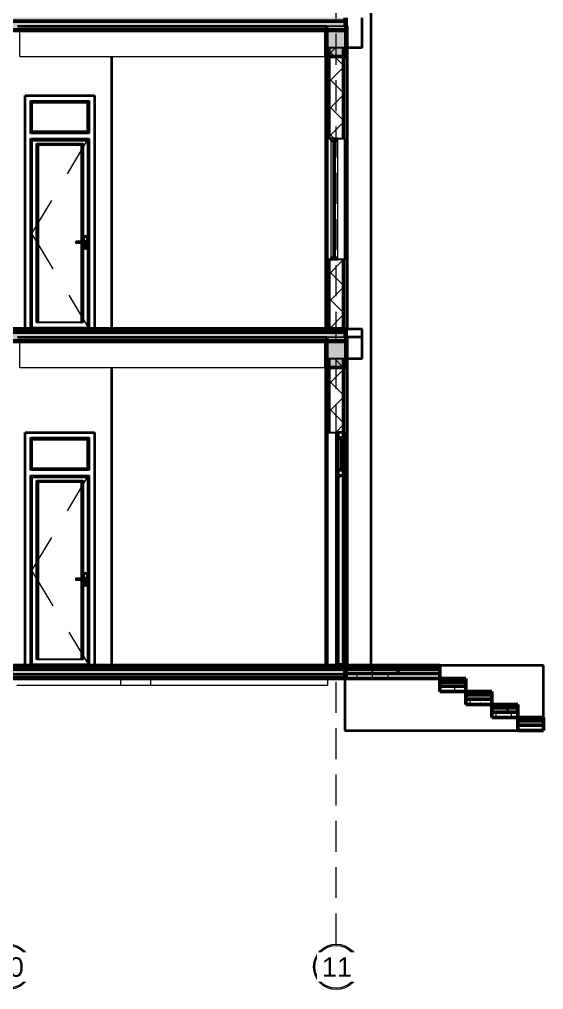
# Model space of a CAD drawing. Header units: millimetres. Extents: x -31177 to 39550, y -3751 to 20306.
# Drawn here: x 33481 to 39550, y -3751 to 7480 of the extents above; entities that cross this region are included whole.
import ezdxf

# ---------------------------------------------------------------- set-up
doc = ezdxf.new("R2010")
doc.units = ezdxf.units.MM
doc.linetypes.add('Centre', pattern=[2381.25, 476.25, -357.1875, 1190.625, -357.1875])
doc.linetypes.add('Hidden', pattern=[535.78125, 357.1875, -178.59375])
for name, color, linetype, lineweight in [('A-DOOR', 31, 'Continuous', 25), ('A-FLOR', 192, 'Continuous', 18), ('A-FLOR-MCUT', 51, 'Continuous', 50), ('A-FLOR-PATT', 8, 'Continuous', 50), ('A-GLAZ', 151, 'Continuous', 25), ('A-WALL', 113, 'Continuous', 35), ('A-WALL-PATT', 111, 'Continuous', 25), ('S-BEAM', 12, 'Continuous', 18), ('S-COLS', 52, 'Continuous', 35), ('S-FNDN', 32, 'Continuous', 18), ('S-GRID', 1, 'Continuous', 9), ('S-GRID-IDEN', 1, 'Continuous', 9)]:
    doc.layers.add(name, color=color, linetype=linetype, lineweight=lineweight)
doc.styles.add('Arial_1', font='arial.ttf', dxfattribs={"height": 225})
pattern_1 = [(0, (4470.77, 5345.385), (304.8, 76.2), [25.146, -203.454, 25.146, -203.454, -1219.2]), (0, (4470.77, 5345.385), (304.8, 76.2), [-457.2, 25.146, -432.054, 25.146, -203.454, -533.4]), (0, (4470.77, 5345.385), (304.8, 76.2), [-1143, 25.146, -127.254, 25.146, -355.854]), (120, (4585.07, 5383.485), (-218.39114, 225.86454), [25.146, -203.454, 25.146, -203.454, -1219.2]), (120, (4585.07, 5383.485), (-218.39114, 225.86454), [-457.2, 25.146, -432.054, 25.146, -203.454, -533.4]), (120, (4585.07, 5383.485), (-218.39114, 225.86454), [-1143, 25.146, -127.254, 25.146, -355.854]), (240, (4623.17, 5535.885), (-86.40886, -302.06454), [25.146, -203.454, 25.146, -203.454, -1219.2]), (240, (4623.17, 5535.885), (-86.40886, -302.06454), [-457.2, 25.146, -432.054, 25.146, -203.454, -533.4]), (240, (4623.17, 5535.885), (-86.40886, -302.06454), [-1143, 25.146, -127.254, 25.146, -355.854])]
pattern_2 = [(45, (4470.77, 5345.39), (-159.099, 159.099), []), (135, (4470.77, 5345.39), (-159.099, -159.099), [])]
pattern_3 = [(0, (4470.77, 5345.4), (476.25, 476.25), [476.25, -476.25]), (0, (4470.77, 5524), (476.25, 476.25), [476.25, -476.25]), (0, (4470.77, 5702.57), (476.25, 476.25), [476.25, -476.25]), (90, (4530.3, 5762.1), (-476.25, 476.25), [476.25, -476.25]), (90, (4708.9, 5762.1), (-476.25, 476.25), [476.25, -476.25]), (90, (4887.5, 5762.1), (-476.25, 476.25), [476.25, -476.25])]
pattern_4 = [(50, (4470.77, 5345.4), (546.5526, -47.8174), [57.15, -628.65]), (355, (4470.77, 5345.4), (-105.728, 573.17), [45.72, -502.92]), (100.451, (4516.3, 5341.4), (440.8275, 525.35), [48.57, -534.27]), (46.184, (4470.8, 5497.8), (813.237, -126.128), [85.725, -942.975]), (96.636, (4538.5, 5487.3), (712.207, 742.283), [72.855, -801.405]), (351.184, (4470.8, 5497.8), (712.215, 742.276), [68.58, -754.38]), (21, (4546.97, 5459.7), (454.8433, -306.796), [57.15, -628.65]), (326, (4546.97, 5459.7), (185.406, 552.564), [45.72, -502.92]), (71.451, (4584.87, 5434.1), (640.251, 245.764), [48.57, -534.27]), (37.5, (4470.77, 5345.39), (9.2664, 253.665), [25.146, -471.678, 25.146, -485.394, -504.825]), (37.5, (4470.77, 5345.39), (9.2664, 253.665), [-1007.364, 25.146, -479.679]), (7.5, (4470.77, 5345.39), (200.4594, 300.5414), [25.146, -265.938, 25.146, -460.248, -192.405]), (7.5, (4470.77, 5345.39), (200.4594, 300.5414), [-776.478, 25.146, -167.259]), (327.5, (4300.84, 5345.39), (406.7728, -17.1864), [25.146, -165.354, 25.146, -569.214, -788.67]), (327.5, (4300.84, 5345.39), (406.7728, -17.1864), [-784.86, 25.146, -763.524]), (317.5, (4224.64, 5345.4), (444.388, 76.2803), [25.146, -222.504, 25.146, -369.57, -560.07]), (317.5, (4224.64, 5345.4), (444.388, 76.2803), [-642.366, 25.146, -534.924])]

# ---------------------------------------------------------------- blocks, each defined once
blk = doc.blocks.new('CỬA 1 CÁNH EROWINDOW_có ô chết_ - D5_800x2200-2361260-MẶT CẮT 2-2')
at = {"layer": 'A-DOOR'}
for p, q in [((33611, 2639), (34289, 2639)), ((33611, 2639), (33631, 2619)), ((33611, 2261), (33611, 2639)), ((33611, 2639), (34289, 2639)), ((33611, 2261), (33611, 2639)), ((33631, 2281), (33631, 2619)), ((33631, 2619), (34269, 2619)), ((34269, 2619), (34289, 2639)), ((34269, 2281), (34269, 2619)), ((34289, 2639), (34289, 2261)), ((34289, 2639), (34289, 2261)), ((33611, 2261), (33631, 2281)), ((34289, 2261), (33611, 2261)), ((34289, 2261), (33611, 2261)), ((34269, 2281), (33631, 2281)), ((34289, 2261), (34269, 2281)), ((33611, 2200), (34289, 2200)), ((33611, 2200), (33631, 2180)), ((33611, 0), (33611, 2200)), ((33611, 2200), (34289, 2200)), ((33611, 0), (33611, 2200)), ((33631, 2180), (34269, 2180)), ((33631, 0), (33631, 2180)), ((33679, 2144), (34221, 2144)), ((33679, 2144), (33699, 2124)), ((33679, 71), (33679, 2144)), ((33679, 2144), (34221, 2144)), ((33679, 71), (33679, 2144)), ((34221, 2144), (34201, 2124)), ((34221, 2144), (34221, 1013)), ((34221, 2144), (34221, 1013)), ((34289, 2200), (34269, 2180)), ((34269, 2180), (34269, 0)), ((34289, 2200), (34289, 0)), ((34289, 2200), (34289, 0)), ((34201, 2124), (33699, 2124)), ((33699, 2124), (33699, 71)), ((34201, 1008), (34201, 2124)), ((34221, 1013), (34211, 1008)), ((34247, 1013), (34221, 1013)), ((34227, 1055), (34227, 1013)), ((34267, 945), (34267, 1055)), ((34211, 1008), (34141, 1008)), ((34212, 1004), (34141, 1004)), ((34141, 996), (34212, 996)), ((34141, 992), (34211, 992)), ((34201, 71), (34201, 992)), ((34211, 992), (34221, 987)), ((34222, 1009), (34212, 1004)), ((34212, 996), (34222, 991)), ((34221, 987), (34247, 987)), ((34221, 987), (34221, 71)), ((34221, 987), (34221, 71)), ((34247, 1009), (34222, 1009)), ((34222, 991), (34247, 991)), ((34227, 987), (34227, 945)), ((34243, 960), (34243, 971)), ((34244, 953), (34244, 958)), ((34244, 958), (34244, 953)), ((34245, 973), (34249, 973)), ((34250, 958), (34250, 953)), ((34250, 953), (34250, 958)), ((34251, 971), (34251, 960)), ((33631, 15), (34269, 15)), ((34221, 71), (33679, 71))]:
    blk.add_line(p, q, dxfattribs=at)
at = {"layer": 'A-DOOR', "linetype": 'Centre', "lineweight": 18}
for p, q in [((34277, 2200), (33623, 1100)), ((33623, 1100), (34277, 15))]:
    blk.add_line(p, q, dxfattribs=at)
at = {"layer": 'A-DOOR', "flags": 128}
for points in [[(34247, 987), (34248, 987), (34248, 987), (34249, 987), (34249, 987), (34250, 987), (34250, 987), (34251, 988), (34251, 988), (34252, 988), (34252, 988), (34253, 988), (34253, 988), (34253, 989), (34254, 989), (34254, 989), (34255, 990), (34255, 990), (34256, 990), (34256, 991), (34256, 991), (34257, 991), (34257, 992), (34257, 992), (34258, 993), (34258, 993), (34258, 993), (34258, 994), (34259, 994), (34259, 995), (34259, 995), (34259, 996), (34259, 996), (34260, 997), (34260, 997), (34260, 998), (34260, 998), (34260, 999), (34260, 999), (34260, 1000), (34260, 1000), (34260, 1001), (34260, 1001), (34260, 1002), (34260, 1002), (34260, 1003), (34260, 1003), (34259, 1004), (34259, 1004), (34259, 1005), (34259, 1005), (34259, 1006), (34258, 1006), (34258, 1007), (34258, 1007), (34258, 1008), (34257, 1008), (34257, 1008), (34257, 1009), (34256, 1009), (34256, 1010), (34255, 1010), (34255, 1010), (34255, 1011), (34254, 1011), (34254, 1011), (34253, 1011), (34253, 1012), (34252, 1012), (34252, 1012), (34251, 1012), (34251, 1012), (34250, 1013), (34250, 1013), (34249, 1013), (34249, 1013), (34248, 1013), (34248, 1013), (34247, 1013), (34247, 1013)], [(34141, 1008), (34141, 1008), (34140, 1008), (34140, 1008), (34140, 1008), (34139, 1008), (34139, 1008), (34139, 1008), (34138, 1008), (34138, 1007), (34138, 1007), (34138, 1007), (34137, 1007), (34137, 1007), (34137, 1007), (34136, 1007), (34136, 1006), (34136, 1006), (34136, 1006), (34135, 1006), (34135, 1006), (34135, 1005), (34135, 1005), (34135, 1005), (34134, 1005), (34134, 1004), (34134, 1004), (34134, 1004), (34134, 1003), (34134, 1003), (34134, 1003), (34133, 1003), (34133, 1002), (34133, 1002), (34133, 1002), (34133, 1001), (34133, 1001), (34133, 1001), (34133, 1000), (34133, 1000), (34133, 1000), (34133, 999), (34133, 999), (34133, 999), (34133, 998), (34133, 998), (34133, 998), (34133, 998), (34133, 997), (34134, 997), (34134, 997), (34134, 996), (34134, 996), (34134, 996), (34134, 996), (34135, 995), (34135, 995), (34135, 995), (34135, 995), (34135, 994), (34136, 994), (34136, 994), (34136, 994), (34136, 993), (34137, 993), (34137, 993), (34137, 993), (34137, 993), (34138, 993), (34138, 993), (34138, 992), (34139, 992), (34139, 992), (34139, 992), (34140, 992), (34140, 992), (34140, 992), (34141, 992), (34141, 992), (34141, 992)]]:
    blk.add_lwpolyline(points, dxfattribs=at)
at = {"layer": 'A-DOOR'}
for centre, radius, start, end in [((34247, 1055), 20, 0, 180), ((34247, 1000), 15, 0, 120.3216), ((34247, 1000), 15, 105, 110.0431), ((34247, 1063), 3, 360, 180), ((34247, 1063), 3, 180, 0), ((34247, 1000), 15, 90, 95.2302), ((34247, 1000), 15, 75.2401, 80.3895), ((34247, 1000), 15, 60, 65.5028), ((34247, 1000), 15, 45, 50.5307), ((34141, 1000), 3.66, 90, 270), ((34247, 945), 20, 180, 360), ((34247, 1000), 15, 239.6784, 0), ((34247, 1000), 15, 249.9569, 255), ((34245, 971), 2.04, 90, 180), ((34244, 960), 1.99, 180, 268.9596), ((34244, 960), 1.99, 224.4798, 268.9596), ((34247, 1000), 3.02, 0, 180), ((34247, 1000), 3.02, 135, 150), ((34247, 1000), 3.02, 180, 0), ((34247, 1000), 3.02, 210, 225), ((34247, 953), 2.5, 180, 0), ((34247, 938), 3, 0, 180), ((34247, 938), 3, 180, 0), ((34247, 1000), 15, 264.7698, 270), ((34247, 1000), 8.66, 270, 90), ((34249, 971), 2.04, 0, 90), ((34247, 1000), 15, 279.6105, 284.7599), ((34250, 960), 1.99, 271.0404, 0), ((34250, 960), 1.99, 271.0404, 315.5202), ((34247, 1000), 15, 294.4972, 300), ((34247, 1000), 15, 309.4693, 315)]:
    blk.add_arc(centre, radius, start, end, dxfattribs=at)
for points in [[(34222, 1009), (34222, 1009), (34222, 1010), (34222, 1011), (34221, 1013), (34221, 1013), (34221, 1013)], [(34212, 1004), (34212, 1004), (34212, 1005), (34212, 1006), (34211, 1008), (34211, 1008), (34211, 1008)], [(34212, 996), (34212, 996), (34212, 995), (34212, 994), (34211, 992), (34211, 992), (34211, 992)], [(34222, 991), (34222, 991), (34222, 990), (34222, 989), (34221, 987), (34221, 987), (34221, 987)]]:
    blk.add_open_spline(points, degree=3, knots=[0, 0, 0, 0, 0.166667, 0.333333, 0.666667, 1, 1, 1, 1], dxfattribs=at)
blk = doc.blocks.new('M_Concrete-Rectangular-Column - COT250X400-V4-MẶT CẮT 2-2')
at = {"layer": 'S-COLS'}
for p, q in [((37025, 3750), (37025, 0)), ((37265, 3800), (37275, 3800)), ((37275, 3800), (37275, 0))]:
    blk.add_line(p, q, dxfattribs=at)
blk = doc.blocks.new('CỬA 1 CÁNH EROWINDOW_có ô chết_ - D5_800x2200-V7-MẶT CẮT 2-2')
at = {"layer": 'A-DOOR'}
for p, q in [((33611, 6539), (34289, 6539)), ((33611, 6539), (33631, 6519)), ((33611, 6161), (33611, 6539)), ((33611, 6539), (34289, 6539)), ((33611, 6161), (33611, 6539)), ((33631, 6181), (33631, 6519)), ((33631, 6519), (34269, 6519)), ((34269, 6519), (34289, 6539)), ((34269, 6181), (34269, 6519)), ((34289, 6539), (34289, 6161)), ((34289, 6539), (34289, 6161)), ((33611, 6161), (33631, 6181)), ((34269, 6181), (33631, 6181)), ((34289, 6161), (34269, 6181)), ((34289, 6161), (33611, 6161)), ((34289, 6161), (33611, 6161)), ((33611, 6100), (34289, 6100)), ((33611, 6100), (33631, 6080)), ((33611, 3900), (33611, 6100)), ((33611, 6100), (34289, 6100)), ((33611, 3900), (33611, 6100)), ((33631, 6080), (34269, 6080)), ((33631, 3900), (33631, 6080)), ((34289, 6100), (34269, 6080)), ((34269, 6080), (34269, 3900)), ((34289, 6100), (34289, 3900)), ((34289, 6100), (34289, 3900)), ((33679, 6044), (34221, 6044)), ((33679, 6044), (33699, 6024)), ((33679, 3971), (33679, 6044)), ((33679, 6044), (34221, 6044)), ((33679, 3971), (33679, 6044)), ((34201, 6024), (33699, 6024)), ((33699, 6024), (33699, 3971)), ((34221, 6044), (34201, 6024)), ((34201, 4908), (34201, 6024)), ((34221, 6044), (34221, 4913)), ((34221, 6044), (34221, 4913)), ((34227, 4955), (34227, 4913)), ((34267, 4845), (34267, 4955)), ((34211, 4908), (34141, 4908)), ((34212, 4904), (34141, 4904)), ((34141, 4896), (34212, 4896)), ((34141, 4892), (34211, 4892)), ((34201, 3971), (34201, 4892)), ((34221, 4913), (34211, 4908)), ((34211, 4892), (34221, 4887)), ((34222, 4909), (34212, 4904)), ((34212, 4896), (34222, 4891)), ((34247, 4913), (34221, 4913)), ((34221, 4887), (34247, 4887)), ((34221, 4887), (34221, 3971)), ((34221, 4887), (34221, 3971)), ((34247, 4909), (34222, 4909)), ((34222, 4891), (34247, 4891)), ((34227, 4887), (34227, 4845)), ((34243, 4860), (34243, 4871)), ((34244, 4853), (34244, 4858)), ((34244, 4858), (34244, 4853)), ((34245, 4873), (34249, 4873)), ((34250, 4858), (34250, 4853)), ((34250, 4853), (34250, 4858)), ((34251, 4871), (34251, 4860)), ((34221, 3971), (33679, 3971)), ((33631, 3915), (34269, 3915))]:
    blk.add_line(p, q, dxfattribs=at)
at = {"layer": 'A-DOOR', "linetype": 'Centre', "lineweight": 18}
for p, q in [((34277, 6100), (33623, 5000)), ((33623, 5000), (34277, 3915))]:
    blk.add_line(p, q, dxfattribs=at)
at = {"layer": 'A-DOOR', "flags": 128}
for points in [[(34141, 4908), (34141, 4908), (34140, 4908), (34140, 4908), (34140, 4908), (34139, 4908), (34139, 4908), (34139, 4908), (34138, 4908), (34138, 4907), (34138, 4907), (34138, 4907), (34137, 4907), (34137, 4907), (34137, 4907), (34136, 4907), (34136, 4906), (34136, 4906), (34136, 4906), (34135, 4906), (34135, 4906), (34135, 4905), (34135, 4905), (34135, 4905), (34134, 4905), (34134, 4904), (34134, 4904), (34134, 4904), (34134, 4903), (34134, 4903), (34134, 4903), (34133, 4903), (34133, 4902), (34133, 4902), (34133, 4902), (34133, 4901), (34133, 4901), (34133, 4901), (34133, 4900), (34133, 4900), (34133, 4900), (34133, 4899), (34133, 4899), (34133, 4899), (34133, 4898), (34133, 4898), (34133, 4898), (34133, 4898), (34133, 4897), (34134, 4897), (34134, 4897), (34134, 4896), (34134, 4896), (34134, 4896), (34134, 4896), (34135, 4895), (34135, 4895), (34135, 4895), (34135, 4895), (34135, 4894), (34136, 4894), (34136, 4894), (34136, 4894), (34136, 4893), (34137, 4893), (34137, 4893), (34137, 4893), (34137, 4893), (34138, 4893), (34138, 4893), (34138, 4892), (34139, 4892), (34139, 4892), (34139, 4892), (34140, 4892), (34140, 4892), (34140, 4892), (34141, 4892), (34141, 4892), (34141, 4892)], [(34247, 4887), (34248, 4887), (34248, 4887), (34249, 4887), (34249, 4887), (34250, 4887), (34250, 4887), (34251, 4888), (34251, 4888), (34252, 4888), (34252, 4888), (34253, 4888), (34253, 4888), (34253, 4889), (34254, 4889), (34254, 4889), (34255, 4890), (34255, 4890), (34256, 4890), (34256, 4891), (34256, 4891), (34257, 4891), (34257, 4892), (34257, 4892), (34258, 4893), (34258, 4893), (34258, 4893), (34258, 4894), (34259, 4894), (34259, 4895), (34259, 4895), (34259, 4896), (34259, 4896), (34260, 4897), (34260, 4897), (34260, 4898), (34260, 4898), (34260, 4899), (34260, 4899), (34260, 4900), (34260, 4900), (34260, 4901), (34260, 4901), (34260, 4902), (34260, 4902), (34260, 4903), (34260, 4903), (34259, 4904), (34259, 4904), (34259, 4905), (34259, 4905), (34259, 4906), (34258, 4906), (34258, 4907), (34258, 4907), (34258, 4908), (34257, 4908), (34257, 4908), (34257, 4909), (34256, 4909), (34256, 4910), (34255, 4910), (34255, 4910), (34255, 4911), (34254, 4911), (34254, 4911), (34253, 4911), (34253, 4912), (34252, 4912), (34252, 4912), (34251, 4912), (34251, 4912), (34250, 4913), (34250, 4913), (34249, 4913), (34249, 4913), (34248, 4913), (34248, 4913), (34247, 4913), (34247, 4913)]]:
    blk.add_lwpolyline(points, dxfattribs=at)
at = {"layer": 'A-DOOR'}
for centre, radius, start, end in [((34247, 4955), 20, 0, 180), ((34247, 4963), 3, 0, 180), ((34247, 4963), 3, 180, 0), ((34141, 4900), 3.66, 90, 270), ((34247, 4845), 20, 180, 360), ((34247, 4900), 15, 0, 120.3216), ((34247, 4900), 15, 239.6784, 0), ((34247, 4900), 15, 105, 110.0431), ((34247, 4900), 15, 249.9569, 254.3336), ((34245, 4871), 2.04, 90, 180), ((34244, 4860), 1.99, 180, 268.9596), ((34244, 4860), 1.99, 224.4798, 268.9596), ((34247, 4900), 3.02, 0, 180), ((34247, 4900), 3.02, 135, 150), ((34247, 4900), 3.02, 180, 0), ((34247, 4900), 3.02, 210, 225), ((34247, 4853), 2.5, 180, 0), ((34247, 4838), 3, 0, 180), ((34247, 4838), 3, 180, 0), ((34247, 4900), 15, 90, 95.2302), ((34247, 4900), 15, 264.7698, 270), ((34247, 4900), 8.66, 270, 90), ((34249, 4871), 2.04, 0, 90), ((34247, 4900), 15, 75.2401, 80.3895), ((34247, 4900), 15, 279.6105, 284.7599), ((34250, 4860), 1.99, 271.0404, 0), ((34250, 4860), 1.99, 271.0404, 315.5202), ((34247, 4900), 15, 60, 65.5028), ((34247, 4900), 15, 294.4972, 300), ((34247, 4900), 15, 45, 50.5307), ((34247, 4900), 15, 309.4693, 315)]:
    blk.add_arc(centre, radius, start, end, dxfattribs=at)
for points in [[(34212, 4904), (34212, 4904), (34212, 4905), (34212, 4906), (34211, 4908), (34211, 4908), (34211, 4908)], [(34212, 4896), (34212, 4896), (34212, 4895), (34212, 4894), (34211, 4892), (34211, 4892), (34211, 4892)], [(34222, 4909), (34222, 4909), (34222, 4910), (34222, 4911), (34221, 4913), (34221, 4913), (34221, 4913)], [(34222, 4891), (34222, 4891), (34222, 4890), (34222, 4889), (34221, 4887), (34221, 4887), (34221, 4887)]]:
    blk.add_open_spline(points, degree=3, knots=[0, 0, 0, 0, 0.166667, 0.333333, 0.666667, 1, 1, 1, 1], dxfattribs=at)
blk = doc.blocks.new('M_Concrete-Rectangular-Column - COT250X350-V18-MẶT CẮT 2-2')
at = {"layer": 'S-COLS'}
for p, q in [((37025, 7350), (37025, 3900)), ((37265, 7400), (37275, 7400)), ((37275, 7400), (37275, 3900)), ((37275, 3900), (37265, 3900))]:
    blk.add_line(p, q, dxfattribs=at)
blk = doc.blocks.new('CỬA 2 CÁNH EROWINDOW_có ô chết_ - D2_1400x2200-2361183-MẶT CẮT 2-2')
at = {"layer": 'A-DOOR', "lineweight": 35}
for p, q in [((37172, 2700), (37172, 2639)), ((37230, 2700), (37172, 2700)), ((37230, 2639), (37230, 2700)), ((37198, 2639), (37172, 2639)), ((37172, 2639), (37198, 2619)), ((37172, 2639), (37230, 2639)), ((37198, 2619), (37198, 2639)), ((37210, 2639), (37198, 2639)), ((37198, 2639), (37198, 2261)), ((37230, 2639), (37210, 2639)), ((37210, 2639), (37210, 2619)), ((37210, 2261), (37210, 2639)), ((37210, 2619), (37220, 2619)), ((37220, 2619), (37230, 2629)), ((37230, 2629), (37230, 2639)), ((37198, 2281), (37172, 2261)), ((37172, 2261), (37198, 2261)), ((37172, 2261), (37172, 2200)), ((37230, 2261), (37172, 2261)), ((37198, 2261), (37198, 2281)), ((37198, 2261), (37210, 2261)), ((37220, 2281), (37210, 2281)), ((37210, 2281), (37210, 2261)), ((37210, 2261), (37230, 2261)), ((37230, 2271), (37220, 2281)), ((37230, 2261), (37230, 2271)), ((37230, 2200), (37230, 2261)), ((37230, 2200), (37172, 2200)), ((37172, 2200), (37172, 15)), ((37192, 2200), (37172, 2200)), ((37172, 2200), (37184, 2180)), ((37172, 2200), (37230, 2200)), ((37184, 2180), (37192, 2180)), ((37192, 2180), (37192, 2200)), ((37230, 15), (37230, 2200)), ((37172, 15), (37230, 15))]:
    blk.add_line(p, q, dxfattribs=at)
at = {"layer": 'A-DOOR'}
for p, q in [((37172, 2261), (37172, 2639)), ((37172, 2261), (37172, 2639)), ((37220, 2281), (37220, 2619)), ((37230, 2271), (37230, 2629)), ((37230, 2220), (37240, 2220)), ((37240, 2220), (37250, 2210)), ((37240, 15), (37240, 2220)), ((37250, 2210), (37250, 15)), ((37253, 2050), (37250, 2050)), ((37253, 2050), (37250, 2050)), ((37253, 2050), (37253, 2040)), ((37253, 2012), (37253, 2040)), ((37250, 2002), (37253, 2002)), ((37250, 2002), (37253, 2002)), ((37253, 2012), (37253, 2002)), ((37253, 1150), (37250, 1150)), ((37253, 1150), (37250, 1150)), ((37253, 1150), (37253, 1140)), ((37253, 1112), (37253, 1140)), ((37250, 1102), (37253, 1102)), ((37250, 1102), (37253, 1102)), ((37256, 1062), (37250, 1062)), ((37253, 1112), (37253, 1102)), ((37256, 1042), (37256, 1062)), ((37256, 1042), (37256, 932)), ((37169, 1008), (37169, 991)), ((37169, 992), (37169, 991)), ((37250, 912), (37256, 912)), ((37262, 1002), (37256, 1002)), ((37256, 972), (37262, 972)), ((37256, 912), (37256, 932)), ((37262, 987), (37262, 1002)), ((37262, 972), (37262, 987)), ((37273, 978), (37273, 995)), ((37273, 978), (37273, 979)), ((37253, 250), (37250, 250)), ((37253, 250), (37250, 250)), ((37253, 250), (37253, 240)), ((37253, 212), (37253, 240)), ((37250, 202), (37253, 202)), ((37250, 202), (37253, 202)), ((37253, 212), (37253, 202)), ((37172, 0), (37172, 15)), ((37172, 0), (37172, 15)), ((37184, 0), (37184, 15)), ((37192, 15), (37192, 0)), ((37240, 15), (37230, 15)), ((37230, 15), (37230, 0)), ((37250, 15), (37240, 15))]:
    blk.add_line(p, q, dxfattribs=at)
for points in [[(37170, 1011), (37171, 1012), (37171, 1012), (37172, 1012)], [(37169, 1009), (37169, 1009), (37169, 1009), (37170, 1010)], [(37170, 989), (37171, 988), (37171, 988), (37172, 988)], [(37262, 996), (37262, 996), (37262, 996), (37262, 997)], [(37263, 998), (37264, 998), (37265, 999), (37267, 1000), (37267, 1000)], [(37263, 976), (37264, 975), (37265, 974), (37267, 974), (37267, 974)], [(37267, 1000), (37268, 1000), (37270, 999), (37271, 998), (37272, 998)], [(37267, 974), (37268, 974), (37270, 974), (37271, 975), (37272, 976)], [(37272, 997), (37273, 996), (37273, 996), (37273, 996)]]:
    blk.add_open_spline(points, degree=3, dxfattribs=at)
blk = doc.blocks.new('CUA SO 2 CANH NHOM KINH O O THOANG - K4-2413349-MẶT CẮT 2-2')
at = {"layer": 'A-GLAZ'}
for p, q in [((37163, 6100), (37087, 6100)), ((37087, 6100), (37087, 6075)), ((37087, 6075), (37163, 6075)), ((37137.5, 6075), (37112.5, 6075)), ((37112.5, 6075), (37112.5, 4725)), ((37137.5, 4725), (37137.5, 6075)), ((37163, 6075), (37163, 6100)), ((37163, 4725), (37087, 4725)), ((37087, 4725), (37087, 4700)), ((37112.5, 4725), (37137.5, 4725)), ((37163, 4700), (37163, 4725)), ((37087, 4700), (37163, 4700))]:
    blk.add_line(p, q, dxfattribs=at)
at = {"layer": 'A-GLAZ', "lineweight": 18}
for p, q in [((37087, 6075), (37087, 4725)), ((37163, 6075), (37163, 4725))]:
    blk.add_line(p, q, dxfattribs=at)
blk = doc.blocks.new('Grid - TRUC  D1-102336-MẶT CẮT 2-2')
at = {"layer": 'S-GRID-IDEN'}
for radius in [263, 248]:
    blk.add_circle((550, -3488), radius, dxfattribs=at)

msp = doc.modelspace()

# ---------------------------------------------------------------- hatches: boundary and pattern name
at = {"layer": 'A-FLOR-PATT', "lineweight": 18}
h = msp.add_hatch(dxfattribs=at)
h.set_pattern_fill('FP_1', color=256, style=0, pattern_type=2)
h.set_pattern_definition(pattern_1)
h.paths.add_polyline_path([(37099.4, 7460), (37262.5, 7460), (37262.5, 7500), (-4038, 7500), (-4038, 7460), (36909.5, 7460)])
h = msp.add_hatch(dxfattribs=at)
h.set_pattern_fill('FP_4', color=256, style=0, pattern_type=2)
h.set_pattern_definition(pattern_4)
h.paths.add_polyline_path([(37099.4, 7360), (37262.5, 7360), (37262.5, 7460), (-4038, 7460), (-4038, 7360), (36909.5, 7360)])
h = msp.add_hatch(dxfattribs=at)
h.set_pattern_fill('FP_3', color=256, style=0, pattern_type=2)
h.set_pattern_definition(pattern_3)
h.paths.add_polyline_path([(37099.4, 7350), (37262.5, 7350), (37262.5, 7360), (-4038, 7360), (-4038, 7350), (36909.5, 7350)])
h = msp.add_hatch(dxfattribs=at)
h.set_pattern_fill('FP_1', color=256, style=0, pattern_type=2)
h.set_pattern_definition(pattern_1)
h.paths.add_polyline_path([(37099.4, 3860), (37262.5, 3860), (37262.5, 3900), (-4038, 3900), (-4038, 3860), (37004.4, 3860)])
h = msp.add_hatch(dxfattribs=at)
h.set_pattern_fill('FP_4', color=256, style=0, pattern_type=2)
h.set_pattern_definition(pattern_4)
h.paths.add_polyline_path([(37099.4, 3760), (37262.5, 3760), (37262.5, 3860), (-4038, 3860), (-4038, 3760), (36909.5, 3760)])
h = msp.add_hatch(dxfattribs=at)
h.set_pattern_fill('FP_3', color=256, style=0, pattern_type=2)
h.set_pattern_definition(pattern_3)
h.paths.add_polyline_path([(37099.4, 3750), (37262.5, 3750), (37262.5, 3760), (-4038, 3760), (-4038, 3750), (36909.5, 3750)])
h = msp.add_hatch(dxfattribs=at)
h.set_pattern_fill('FP_1', color=256, style=0, pattern_type=2)
h.set_pattern_definition(pattern_1)
h.paths.add_polyline_path([(37099.4, -40), (37262.5, -40), (37262.5, 0), (-4038, 0), (-4038, -40), (37004.4, -40)])
h = msp.add_hatch(dxfattribs=at)
h.set_pattern_fill('FP_4', color=256, style=0, pattern_type=2)
h.set_pattern_definition(pattern_4)
h.paths.add_polyline_path([(20198, -140), (37262.5, -140), (37262.5, -40), (-4038, -40), (-4038, -140), (17159.6, -140)])
h = msp.add_hatch(dxfattribs=at)
h.set_pattern_fill('FP_1', color=256, style=0, pattern_type=2)
h.set_pattern_definition(pattern_1)
h.paths.add_polyline_path([(37250, -40), (38350, -40), (38350, 0), (37250, 0)])
h = msp.add_hatch(dxfattribs=at)
h.set_pattern_fill('FP_4', color=256, style=0, pattern_type=2)
h.set_pattern_definition(pattern_4)
h.paths.add_polyline_path([(37250, -90), (38350, -90), (38350, -40), (37250, -40), (37250, -76.5)])
h = msp.add_hatch(dxfattribs=at)
h.set_pattern_fill('FP_3', color=256, style=0, pattern_type=2)
h.set_pattern_definition(pattern_3)
h.paths.add_polyline_path([(38350, -150), (38350, -90), (37250, -90), (37250, -150)])
h = msp.add_hatch(dxfattribs=at)
h.set_pattern_fill('FP_3', color=256, style=0, pattern_type=2)
h.set_pattern_definition(pattern_3)
h.paths.add_polyline_path([(36909.5, -150), (37262.5, -150), (37262.5, -140), (-4038, -140), (-4038, -150), (35390.2, -150)])
h = msp.add_hatch(dxfattribs=at)
h.set_pattern_fill('FP_1', color=256, style=0, pattern_type=2)
h.set_pattern_definition(pattern_1)
h.paths.add_polyline_path([(38350, -190), (38650, -190), (38650, -150), (38350, -150)])
h = msp.add_hatch(dxfattribs=at)
h.set_pattern_fill('FP_3', color=256, style=0, pattern_type=2)
h.set_pattern_definition(pattern_3)
h.paths.add_polyline_path([(38350, -300), (38650, -300), (38650, -240), (38350, -240)])
h = msp.add_hatch(dxfattribs=at)
h.set_pattern_fill('FP_1', color=256, style=0, pattern_type=2)
h.set_pattern_definition(pattern_1)
h.paths.add_polyline_path([(38950, -340), (38950, -300), (38650, -300), (38650, -340)])
h = msp.add_hatch(dxfattribs=at)
h.set_pattern_fill('FP_3', color=256, style=0, pattern_type=2)
h.set_pattern_definition(pattern_3)
h.paths.add_polyline_path([(38950, -450), (38950, -390), (38650, -390), (38650, -450)])
h = msp.add_hatch(dxfattribs=at)
h.set_pattern_fill('FP_1', color=256, style=0, pattern_type=2)
h.set_pattern_definition(pattern_1)
h.paths.add_polyline_path([(39250, -490), (39250, -450), (38950, -450), (38950, -490)])
h = msp.add_hatch(dxfattribs=at)
h.set_pattern_fill('FP_4', color=256, style=0, pattern_type=2)
h.set_pattern_definition(pattern_4)
h.paths.add_polyline_path([(39250, -540), (39250, -490), (38950, -490), (38950, -540)])
h = msp.add_hatch(dxfattribs=at)
h.set_pattern_fill('FP_3', color=256, style=0, pattern_type=2)
h.set_pattern_definition(pattern_3)
h.paths.add_polyline_path([(39250, -600), (39250, -540), (38950, -540), (38950, -600)])
at = {"layer": 'A-WALL-PATT', "lineweight": 18}
h = msp.add_hatch(dxfattribs=at)
h.set_pattern_fill('FP_1', color=256, style=0, pattern_type=2)
h.set_pattern_definition(pattern_1)
h.paths.add_polyline_path([(37065, 3900), (37065, 4700), (37050, 4700), (37050, 3900)])
h.paths.add_polyline_path([(37050, 6100), (37065, 6100), (37065, 7150), (37050, 7150), (37050, 6385.7)])
h = msp.add_hatch(dxfattribs=at)
h.set_pattern_fill('FP_2', color=256, style=0, pattern_type=2)
h.set_pattern_definition(pattern_2)
h.paths.add_polyline_path([(37235, 3900), (37235, 4700), (37065, 4700), (37065, 3900), (37099.4, 3900)])
h.paths.add_polyline_path([(37235, 6100), (37235, 7150), (37065, 7150), (37065, 6100), (37099.4, 6100)])
h = msp.add_hatch(dxfattribs=at)
h.set_pattern_fill('FP_1', color=256, style=0, pattern_type=2)
h.set_pattern_definition(pattern_1)
h.paths.add_polyline_path([(37250, 3900), (37250, 4700), (37235, 4700), (37235, 3900)])
h.paths.add_polyline_path([(37235, 6100), (37250, 6100), (37250, 7150), (37235, 7150), (37235, 6385.7)])
h = msp.add_hatch(dxfattribs=at)
h.set_pattern_fill('FP_1', color=256, style=0, pattern_type=2)
h.set_pattern_definition(pattern_1)
h.paths.add_polyline_path([(37065, 2700), (37065, 3550), (37050, 3550), (37050, 2700)])
h = msp.add_hatch(dxfattribs=at)
h.set_pattern_fill('FP_2', color=256, style=0, pattern_type=2)
h.set_pattern_definition(pattern_2)
h.paths.add_polyline_path([(37235, 2700), (37235, 3550), (37065, 3550), (37065, 2700)])
h = msp.add_hatch(dxfattribs=at)
h.set_pattern_fill('FP_1', color=256, style=0, pattern_type=2)
h.set_pattern_definition(pattern_1)
h.paths.add_polyline_path([(37250, 2700), (37250, 3550), (37235, 3550), (37235, 2700)])
at = {"layer": 'S-BEAM'}
for points in [[(37040, 7050), (37260, 7050), (37260, 7400), (37040, 7400), (37040, 7308.9)], [(37250, 3450), (37260, 3450), (37260, 3800), (37040, 3800), (37040, 3450)]]:
    msp.add_hatch(color=8, dxfattribs=at).paths.add_polyline_path(points)

# ---------------------------------------------------------------- linework, layer by layer
at = {"layer": 'A-FLOR', "lineweight": 50}
for p, q in [((37262.5, 7350), (37262.5, 7500)), ((-4038, 7350), (37262.5, 7350)), ((37262.5, 3900), (-4038, 3900)), ((37262.5, 3750), (37262.5, 3900)), ((-4038, 3750), (37262.5, 3750)), ((38350, 0), (-4038, 0)), ((37250, 0), (37250, -150)), ((37262.5, -150), (37262.5, 0)), ((38350, -300), (38350, 0)), ((-4038, -150), (38650, -150)), ((38650, -150), (38650, -450)), ((38350, -300), (38950, -300)), ((38950, -300), (38950, -600)), ((39250, -450), (38650, -450)), ((39250, -450), (39250, -750)), ((38950, -600), (39550, -600)), ((39550, -750), (39550, -600)), ((39250, -750), (39550, -750))]:
    msp.add_line(p, q, dxfattribs=at)
at = {"layer": 'A-FLOR'}
for p, q in [((37264.5, 7350), (37262.5, 7350)), ((37025, 7270), (37012.3, 7270)), ((37262.5, 3900), (37264.5, 3900)), ((37264.5, 3750), (37262.5, 3750)), ((37025, 3670), (37012.3, 3670)), ((34650, -150), (34650, -230)), ((35000, -150), (35000, -230)), ((37050, -150), (37050, -230)), ((37050, -230), (33450, -230))]:
    msp.add_line(p, q, dxfattribs=at)
at = {"layer": 'A-FLOR-MCUT'}
for p, q in [((37262.5, 7460), (-4038, 7460)), ((37262.5, 7360), (-4038, 7360)), ((37262.5, 3860), (-4038, 3860)), ((37262.5, 3760), (-4038, 3760)), ((38350, -40), (-4038, -40)), ((38350, -90), (37250, -90)), ((37262.5, -140), (-4038, -140)), ((38650, -190), (38350, -190)), ((38650, -240), (38350, -240)), ((38950, -340), (38650, -340)), ((38950, -390), (38650, -390)), ((39250, -490), (38950, -490)), ((39250, -540), (38950, -540)), ((39550, -640), (39250, -640)), ((39550, -690), (39250, -690))]:
    msp.add_line(p, q, dxfattribs=at)
at = {"layer": 'A-WALL'}
for p, q in [((37550, 16500), (37550, 0)), ((37450, 7150), (37450, 7500)), ((37040, 7150), (37012.3, 7150)), ((37450, 7150), (37260, 7150)), ((34546.5, 7050), (34546.5, 3900)), ((33550, 3900), (33550, 6600)), ((33550, 6600), (34350, 6600)), ((34350, 6600), (34350, 3900)), ((37050, 4700), (37050, 6100)), ((37250, 6100), (37250, 4700)), ((37264.5, 3900), (37450, 3900)), ((37450, 3550), (37450, 3900)), ((37450, 3800), (37275, 3800)), ((37040, 3550), (37012.3, 3550)), ((37450, 3550), (37260, 3550)), ((34550, 0), (34550, 3450)), ((33550, 0), (33550, 2700)), ((33550, 2700), (34350, 2700)), ((34350, 2700), (34350, 0)), ((37050, 0), (37050, 2700)), ((37150, 2700), (37150, 0)), ((37250, 2700), (37250, 2210)), ((37250, 15), (37250, 0)), ((39550, 0), (38350, 0)), ((39550, -600), (39550, 0)), ((37250, -150), (37250, -750)), ((37250, -750), (39250, -750))]:
    msp.add_line(p, q, dxfattribs=at)
at = {"layer": 'A-WALL', "lineweight": 25}
for p, q in [((37250, 7150), (37050, 7150)), ((37050, 7150), (37050, 6100)), ((37250, 6100), (37250, 7150)), ((37050, 6100), (37250, 6100)), ((37250, 4700), (37050, 4700)), ((37050, 4700), (37050, 3900)), ((37250, 3900), (37250, 4700)), ((37050, 3550), (37050, 2700)), ((37250, 3550), (37050, 3550)), ((37250, 2700), (37250, 3550)), ((37050, 2700), (37250, 2700))]:
    msp.add_line(p, q, dxfattribs=at)
at = {"layer": 'A-WALL', "lineweight": 50}
for p, q in [((37065, 7150), (37065, 6100)), ((37235, 7150), (37235, 6100)), ((37065, 4700), (37065, 3900)), ((37235, 4700), (37235, 3900)), ((37065, 2700), (37065, 3550)), ((37235, 2700), (37235, 3550))]:
    msp.add_line(p, q, dxfattribs=at)
at = {"layer": 'S-BEAM'}
for p, q in [((33487.7, 7050), (33487.7, 7350)), ((37012.3, 7350), (37012.3, 7050)), ((37250, 7400), (37040, 7400)), ((33487.7, 7050), (37012.3, 7050)), ((33487.7, 3450), (33487.7, 3750)), ((37012.3, 3750), (37012.3, 3450)), ((37250, 3800), (37040, 3800)), ((33487.7, 3450), (37012.3, 3450))]:
    msp.add_line(p, q, dxfattribs=at)
at = {"layer": 'S-BEAM', "lineweight": 50}
for p, q in [((37040, 7400), (37040, 7050)), ((37260, 7400), (37250, 7400)), ((37260, 7050), (37260, 7400)), ((37040, 7050), (37260, 7050)), ((37040, 3800), (37040, 3450)), ((37260, 3800), (37250, 3800)), ((37260, 3450), (37260, 3800)), ((37040, 3450), (37260, 3450))]:
    msp.add_line(p, q, dxfattribs=at)
at = {"layer": 'S-FNDN', "lineweight": 35}
for p, q in [((37250, 7400), (37250, 7500)), ((33460, 7400), (37040, 7400)), ((37250, 3800), (37250, 3900)), ((33460, 3800), (37040, 3800)), ((-4038, -100), (37262.5, -100))]:
    msp.add_line(p, q, dxfattribs=at)
at = {"layer": 'S-FNDN'}
for p, q in [((37040, 7400), (37250, 7400)), ((37040, 3800), (37250, 3800))]:
    msp.add_line(p, q, dxfattribs=at)
at = {"layer": 'S-GRID', "linetype": 'Hidden'}
msp.add_line((37150, -3225.6), (37150, 20306.3), dxfattribs=at)

# ---------------------------------------------------------------- block references
at = {"layer": 'A-DOOR'}
for name in ['CỬA 1 CÁNH EROWINDOW_có ô chết_ - D5_800x2200-V7-MẶT CẮT 2-2', 'CỬA 2 CÁNH EROWINDOW_có ô chết_ - D2_1400x2200-2361183-MẶT CẮT 2-2', 'CỬA 1 CÁNH EROWINDOW_có ô chết_ - D5_800x2200-2361260-MẶT CẮT 2-2']:
    msp.add_blockref(name, (0, 0), dxfattribs=at)
at = {"layer": 'A-GLAZ', "lineweight": 18}
msp.add_blockref('CUA SO 2 CANH NHOM KINH O O THOANG - K4-2413349-MẶT CẮT 2-2', (0, 0), dxfattribs=at)
at = {"layer": 'S-COLS'}
for name in ['M_Concrete-Rectangular-Column - COT250X350-V18-MẶT CẮT 2-2', 'M_Concrete-Rectangular-Column - COT250X400-V4-MẶT CẮT 2-2']:
    msp.add_blockref(name, (0, 0), dxfattribs=at)
at = {"layer": 'S-GRID-IDEN'}
for p in [(32800, 0), (36600, 0)]:
    msp.add_blockref('Grid - TRUC  D1-102336-MẶT CẮT 2-2', p, dxfattribs=at)

# ---------------------------------------------------------------- next in the draw order: texts
at = {"layer": 'S-GRID-IDEN', "char_height": 225, "width": 432.911, "attachment_point": 1, "style": 'Arial_1', "bg_fill": 3, "box_fill_scale": 1.25, "bg_fill_color": 256, "bg_fill_true_color": 13158600, "bg_fill_transparency": 0}
for s, insert in [('10', (33182.6, -3377.2)), ('11', (36982.6, -3377.2))]:
    msp.add_mtext(s, dxfattribs=dict(at, insert=insert))

doc.saveas('drawing.dxf')
